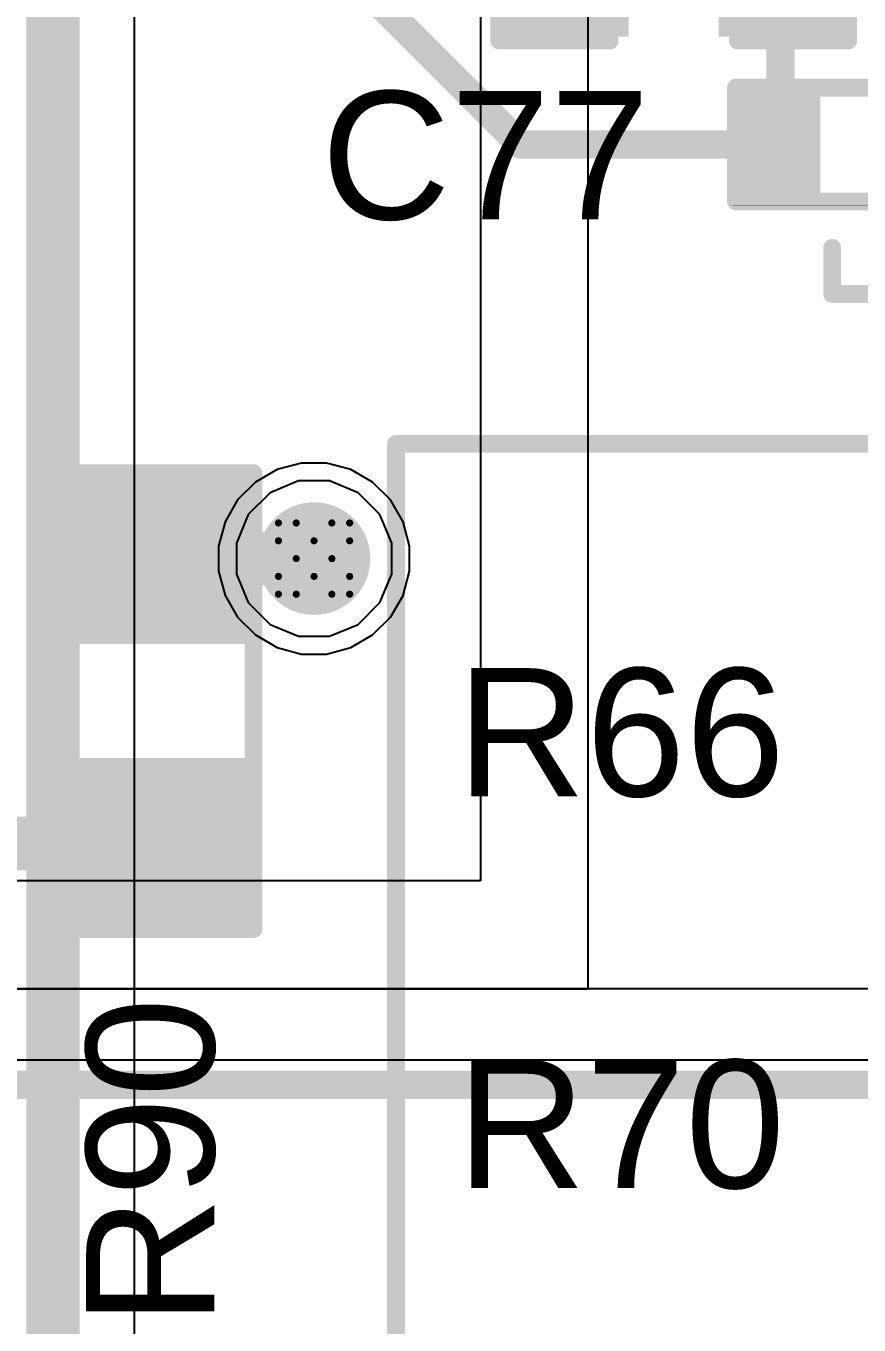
# Model space of a CAD drawing. Header units: inches. Extents: x 0 to 5379, y 0 to 5429.
# Drawn here: x 112.07 to 118.01, y 75.15 to 84.41 of the extents above; entities that cross this region are included whole.
import ezdxf

# ---------------------------------------------------------------- set-up
doc = ezdxf.new("R2010")
doc.units = ezdxf.units.IN
for name, color, linetype in [('Bottom Layer', 5, 'Continuous'), ('Bottom Solder', 6, 'Continuous'), ('Drill Drawing', 1, 'Continuous'), ('GND01', 16, 'Continuous'), ('GND02', 76, 'Continuous'), ('PWR', 156, 'Continuous'), ('SIG 01', 90, 'Continuous'), ('Top Layer', 1, 'Continuous'), ('Top Overlay', 2, 'Continuous'), ('Top Paste', 8, 'Continuous'), ('Top Solder', 216, 'Continuous'), ('Via Holes', 16, 'Continuous')]:
    doc.layers.add(name, color=color, linetype=linetype)
doc.styles.add('Arial', font='', dxfattribs={"height": 0.2})
doc.styles.get('Arial').set_extended_font_data('Arial')

# ---------------------------------------------------------------- blocks, each defined once
blk = doc.blocks.new('R___0805_649')
at = {"layer": 'Top Layer'}
for points in [[(-1.524, 0.635), (-0.508, 0.635), (-0.508, -0.635), (-1.524, -0.635)], [(0.508, 0.635), (1.524, 0.635), (1.524, -0.635), (0.508, -0.635)]]:
    blk.add_hatch(color=1, dxfattribs=at).paths.add_polyline_path(points)
at = {"layer": 'Top Paste'}
for points in [[(-1.524, 0.635), (-0.508, 0.635), (-0.508, -0.635), (-1.524, -0.635)], [(0.508, 0.635), (1.524, 0.635), (1.524, -0.635), (0.508, -0.635)]]:
    blk.add_hatch(color=8, dxfattribs=at).paths.add_polyline_path(points)
at = {"layer": 'Top Solder'}
for points in [[(-1.6256, 0.7366), (-0.4064, 0.7366), (-0.4064, -0.7366), (-1.6256, -0.7366)], [(0.4064, 0.7366), (1.6256, 0.7366), (1.6256, -0.7366), (0.4064, -0.7366)]]:
    blk.add_hatch(color=216, dxfattribs=at).paths.add_polyline_path(points)
at = {"layer": 'Top Overlay'}
for points in [[(1.6256, 0.7366, 0.127, 0.127, 0), (-1.6256, 0.7366, 0.127, 0.127, 0)], [(-1.6256, -0.7366, 0.127, 0.127, 0), (-1.6256, 0.7366, 0.127, 0.127, 0)], [(1.6256, -0.7366, 0.127, 0.127, 0), (1.6256, 0.7366, 0.127, 0.127, 0)], [(1.6256, -0.7366, 0.127, 0.127, 0), (-1.6256, -0.7366, 0.127, 0.127, 0)]]:
    blk.add_lwpolyline(points, format="xyseb", dxfattribs=at)
for points in [[(-1.65735, 0.7366, 0.0635, 0.0635, 1), (-1.59385, 0.7366, 0.0635, 0.0635, 1)], [(-1.65735, 0.7366, 0.0635, 0.0635, 1), (-1.59385, 0.7366, 0.0635, 0.0635, 1)], [(1.59385, 0.7366, 0.0635, 0.0635, 1), (1.65735, 0.7366, 0.0635, 0.0635, 1)], [(1.59385, 0.7366, 0.0635, 0.0635, 1), (1.65735, 0.7366, 0.0635, 0.0635, 1)], [(-1.65735, -0.7366, 0.0635, 0.0635, 1), (-1.59385, -0.7366, 0.0635, 0.0635, 1)], [(-1.65735, -0.7366, 0.0635, 0.0635, 1), (-1.59385, -0.7366, 0.0635, 0.0635, 1)], [(1.59385, -0.7366, 0.0635, 0.0635, 1), (1.65735, -0.7366, 0.0635, 0.0635, 1)], [(1.59385, -0.7366, 0.0635, 0.0635, 1), (1.65735, -0.7366, 0.0635, 0.0635, 1)]]:
    blk.add_lwpolyline(points, format="xyseb", close=True, dxfattribs=at)
blk = doc.blocks.new('R___0402_666')
at = {"layer": 'Top Layer'}
for points in [[(-0.6985, -0.3175), (-0.6985, 0.3175), (-0.2413, 0.3175), (-0.2413, -0.3175)], [(0.2413, -0.3175), (0.2413, 0.3175), (0.6985, 0.3175), (0.6985, -0.3175)]]:
    blk.add_hatch(color=1, dxfattribs=at).paths.add_polyline_path(points)
at = {"layer": 'Top Paste'}
for points in [[(-0.6985, -0.3175), (-0.6985, 0.3175), (-0.2413, 0.3175), (-0.2413, -0.3175)], [(0.2413, -0.3175), (0.2413, 0.3175), (0.6985, 0.3175), (0.6985, -0.3175)]]:
    blk.add_hatch(color=8, dxfattribs=at).paths.add_polyline_path(points)
at = {"layer": 'Top Solder'}
for points in [[(-0.7535, -0.3725), (-0.7535, 0.3725), (-0.1863, 0.3725), (-0.1863, -0.3725)], [(0.1863, -0.3725), (0.1863, 0.3725), (0.7535, 0.3725), (0.7535, -0.3725)]]:
    blk.add_hatch(color=216, dxfattribs=at).paths.add_polyline_path(points)
at = {"layer": 'Top Overlay'}
for points in [[(-0.7874, -0.4064, 0.127, 0.127, 0), (-0.7874, 0.4064, 0.127, 0.127, 0)], [(-0.7874, 0.4064, 0.127, 0.127, 0), (0.7874, 0.4064, 0.127, 0.127, 0)], [(0.7874, -0.4064, 0.127, 0.127, 0), (0.7874, 0.4064, 0.127, 0.127, 0)], [(-0.7874, -0.4064, 0.127, 0.127, 0), (0.7874, -0.4064, 0.127, 0.127, 0)], [(-0.8128, -0.4318, 0.00323, 0.00323, 0), (0.8128, -0.4318, 0.00323, 0.00323, 0)]]:
    blk.add_lwpolyline(points, format="xyseb", dxfattribs=at)
for points in [[(-0.8191, 0.4064, 0.0635, 0.0635, 1), (-0.7556, 0.4064, 0.0635, 0.0635, 1)], [(-0.8191, 0.4064, 0.0635, 0.0635, 1), (-0.7556, 0.4064, 0.0635, 0.0635, 1)], [(0.7556, 0.4064, 0.0635, 0.0635, 1), (0.8191, 0.4064, 0.0635, 0.0635, 1)], [(0.7556, 0.4064, 0.0635, 0.0635, 1), (0.8191, 0.4064, 0.0635, 0.0635, 1)], [(-0.8191, -0.4064, 0.0635, 0.0635, 1), (-0.7556, -0.4064, 0.0635, 0.0635, 1)], [(-0.8191, -0.4064, 0.0635, 0.0635, 1), (-0.7556, -0.4064, 0.0635, 0.0635, 1)], [(0.7556, -0.4064, 0.0635, 0.0635, 1), (0.8191, -0.4064, 0.0635, 0.0635, 1)], [(0.7556, -0.4064, 0.0635, 0.0635, 1), (0.8191, -0.4064, 0.0635, 0.0635, 1)], [(-0.8136, -0.4318, 0.00161, 0.00161, 1), (-0.812, -0.4318, 0.00161, 0.00161, 1)], [(0.812, -0.4318, 0.00161, 0.00161, 1), (0.8136, -0.4318, 0.00161, 0.00161, 1)]]:
    blk.add_lwpolyline(points, format="xyseb", close=True, dxfattribs=at)
blk = doc.blocks.new('C___0603_1044')
at = {"layer": 'Top Layer'}
for points in [[(-0.381, 0.4445), (-0.381, -0.4445), (-1.143, -0.4445), (-1.143, 0.4445)], [(1.143, 0.4445), (1.143, -0.4445), (0.381, -0.4445), (0.381, 0.4445)]]:
    blk.add_hatch(color=1, dxfattribs=at).paths.add_polyline_path(points)
at = {"layer": 'Top Paste'}
for points in [[(-0.381, 0.4445), (-0.381, -0.4445), (-1.143, -0.4445), (-1.143, 0.4445)], [(1.143, 0.4445), (1.143, -0.4445), (0.381, -0.4445), (0.381, 0.4445)]]:
    blk.add_hatch(color=8, dxfattribs=at).paths.add_polyline_path(points)
at = {"layer": 'Top Solder'}
for points in [[(-0.321, 0.5045), (-0.321, -0.5045), (-1.203, -0.5045), (-1.203, 0.5045)], [(1.203, 0.5045), (1.203, -0.5045), (0.321, -0.5045), (0.321, 0.5045)]]:
    blk.add_hatch(color=216, dxfattribs=at).paths.add_polyline_path(points)
at = {"layer": 'Top Overlay'}
for points in [[(-1.2446, -0.5334, 0.127, 0.127, 0), (-1.2446, 0.5334, 0.127, 0.127, 0)], [(-1.2446, 0.5334, 0.127, 0.127, 0), (-0.4572, 0.5334, 0.127, 0.127, 0)], [(0.4572, 0.5334, 0.127, 0.127, 0), (1.2446, 0.5334, 0.127, 0.127, 0)], [(1.2446, -0.5334, 0.127, 0.127, 0), (1.2446, 0.5334, 0.127, 0.127, 0)], [(-1.2446, -0.5334, 0.127, 0.127, 0), (-0.4572, -0.5334, 0.127, 0.127, 0)], [(0.4572, -0.5334, 0.127, 0.127, 0), (1.2446, -0.5334, 0.127, 0.127, 0)]]:
    blk.add_lwpolyline(points, format="xyseb", dxfattribs=at)
for points in [[(-1.2764, 0.5334, 0.0635, 0.0635, 1), (-1.2128, 0.5334, 0.0635, 0.0635, 1)], [(-1.2764, 0.5334, 0.0635, 0.0635, 1), (-1.2128, 0.5334, 0.0635, 0.0635, 1)], [(-0.4889, 0.5334, 0.0635, 0.0635, 1), (-0.4254, 0.5334, 0.0635, 0.0635, 1)], [(0.4254, 0.5334, 0.0635, 0.0635, 1), (0.4889, 0.5334, 0.0635, 0.0635, 1)], [(1.2128, 0.5334, 0.0635, 0.0635, 1), (1.2764, 0.5334, 0.0635, 0.0635, 1)], [(1.2128, 0.5334, 0.0635, 0.0635, 1), (1.2764, 0.5334, 0.0635, 0.0635, 1)], [(-1.2764, -0.5334, 0.0635, 0.0635, 1), (-1.2128, -0.5334, 0.0635, 0.0635, 1)], [(-1.2764, -0.5334, 0.0635, 0.0635, 1), (-1.2128, -0.5334, 0.0635, 0.0635, 1)], [(-0.4889, -0.5334, 0.0635, 0.0635, 1), (-0.4254, -0.5334, 0.0635, 0.0635, 1)], [(0.4254, -0.5334, 0.0635, 0.0635, 1), (0.4889, -0.5334, 0.0635, 0.0635, 1)], [(1.2128, -0.5334, 0.0635, 0.0635, 1), (1.2764, -0.5334, 0.0635, 0.0635, 1)], [(1.2128, -0.5334, 0.0635, 0.0635, 1), (1.2764, -0.5334, 0.0635, 0.0635, 1)]]:
    blk.add_lwpolyline(points, format="xyseb", close=True, dxfattribs=at)

msp = doc.modelspace()

# ---------------------------------------------------------------- hatches: boundary and pattern name
at = {"layer": 'Bottom Layer'}
h = msp.add_hatch(color=5, dxfattribs=at)
edge = h.paths.add_edge_path()
edge.add_arc((114.1222, 80.6135), 0.3, 0, 360)
at = {"layer": 'Bottom Solder'}
h = msp.add_hatch(color=6, dxfattribs=at)
edge = h.paths.add_edge_path()
edge.add_arc((114.1222, 80.6135), 0.4016, 0, 360)
at = {"layer": 'GND01'}
h = msp.add_hatch(color=16, dxfattribs=at)
edge = h.paths.add_edge_path()
edge.add_arc((114.1222, 80.6135), 0.3, 0, 360)
at = {"layer": 'GND02'}
h = msp.add_hatch(color=76, dxfattribs=at)
edge = h.paths.add_edge_path()
edge.add_arc((114.1222, 80.6135), 0.3, 0, 360)
at = {"layer": 'PWR'}
h = msp.add_hatch(color=156, dxfattribs=at)
edge = h.paths.add_edge_path()
edge.add_arc((114.1222, 80.6135), 0.3, 0, 360)
at = {"layer": 'SIG 01'}
h = msp.add_hatch(color=90, dxfattribs=at)
edge = h.paths.add_edge_path()
edge.add_arc((114.1222, 80.6135), 0.3, 0, 360)
at = {"layer": 'Top Layer'}
h = msp.add_hatch(color=1, dxfattribs=at)
edge = h.paths.add_edge_path()
edge.add_arc((114.1222, 80.6135), 0.3, 0, 360)
at = {"layer": 'Top Solder'}
h = msp.add_hatch(color=216, dxfattribs=at)
edge = h.paths.add_edge_path()
edge.add_arc((114.1222, 80.6135), 0.4016, 0, 360)
at = {"layer": 'Via Holes'}
h = msp.add_hatch(color=7, dxfattribs=at)
edge = h.paths.add_edge_path()
edge.add_arc((114.1222, 80.6135), 0.15, 0, 360)

# ---------------------------------------------------------------- linework, layer by layer
at = {"layer": 'Bottom Layer'}
for p, q in [((115.3094, 92.7354), (115.3094, 78.3148)), ((116.078, 77.5462), (116.078, 92.7354)), ((114.012, 81.1675), (113.8084, 81.0832)), ((114.2324, 81.1675), (114.012, 81.1675)), ((114.436, 81.0832), (114.2324, 81.1675)), ((113.8084, 81.0832), (113.6525, 80.9273)), ((114.5919, 80.9273), (114.436, 81.0832)), ((113.6525, 80.9273), (113.5682, 80.7237)), ((114.6762, 80.7237), (114.5919, 80.9273)), ((113.5682, 80.7237), (113.5682, 80.5033)), ((114.6762, 80.5033), (114.6762, 80.7237)), ((113.5682, 80.5033), (113.6525, 80.2997)), ((114.5919, 80.2997), (114.6762, 80.5033)), ((113.6525, 80.2997), (113.8084, 80.1438)), ((114.436, 80.1438), (114.5919, 80.2997)), ((113.8084, 80.1438), (114.012, 80.0595)), ((114.2324, 80.0595), (114.436, 80.1438)), ((114.012, 80.0595), (114.2324, 80.0595)), ((115.3094, 78.3148), (109.9708, 78.3148)), ((106.1974, 77.5462), (116.078, 77.5462))]:
    msp.add_line(p, q, dxfattribs=at)
at = {"layer": 'Drill Drawing'}
for points in [[(113.8682, 80.7405, 0.0508, 0.0508, 0), (113.8682, 80.8675, 0.0508, 0.0508, 0)], [(113.8682, 80.8675, 0.0508, 0.0508, 0), (113.9952, 80.8675, 0.0508, 0.0508, 0)], [(113.9952, 80.8675, 0.0508, 0.0508, 0), (114.1222, 80.7405, 0.0508, 0.0508, 0)], [(114.1222, 80.7405, 0.0508, 0.0508, 0), (114.2492, 80.8675, 0.0508, 0.0508, 0)], [(114.2492, 80.8675, 0.0508, 0.0508, 0), (114.3762, 80.8675, 0.0508, 0.0508, 0)], [(114.3762, 80.7405, 0.0508, 0.0508, 0), (114.3762, 80.8675, 0.0508, 0.0508, 0)], [(113.8682, 80.7405, 0.0508, 0.0508, 0), (113.9952, 80.6135, 0.0508, 0.0508, 0)], [(114.2492, 80.6135, 0.0508, 0.0508, 0), (114.3762, 80.7405, 0.0508, 0.0508, 0)], [(113.8682, 80.4865, 0.0508, 0.0508, 0), (113.9952, 80.6135, 0.0508, 0.0508, 0)], [(114.2492, 80.6135, 0.0508, 0.0508, 0), (114.3762, 80.4865, 0.0508, 0.0508, 0)], [(113.8682, 80.3595, 0.0508, 0.0508, 0), (113.8682, 80.4865, 0.0508, 0.0508, 0)], [(113.9952, 80.3595, 0.0508, 0.0508, 0), (114.1222, 80.4865, 0.0508, 0.0508, 0)], [(114.1222, 80.4865, 0.0508, 0.0508, 0), (114.2492, 80.3595, 0.0508, 0.0508, 0)], [(114.3762, 80.3595, 0.0508, 0.0508, 0), (114.3762, 80.4865, 0.0508, 0.0508, 0)], [(113.8682, 80.3595, 0.0508, 0.0508, 0), (113.9952, 80.3595, 0.0508, 0.0508, 0)], [(114.2492, 80.3595, 0.0508, 0.0508, 0), (114.3762, 80.3595, 0.0508, 0.0508, 0)]]:
    msp.add_lwpolyline(points, format="xyseb", dxfattribs=at)
for points in [[(113.8555, 80.8675, 0.0254, 0.0254, 1), (113.8809, 80.8675, 0.0254, 0.0254, 1)], [(113.8555, 80.8675, 0.0254, 0.0254, 1), (113.8809, 80.8675, 0.0254, 0.0254, 1)], [(113.9825, 80.8675, 0.0254, 0.0254, 1), (114.0079, 80.8675, 0.0254, 0.0254, 1)], [(113.9825, 80.8675, 0.0254, 0.0254, 1), (114.0079, 80.8675, 0.0254, 0.0254, 1)], [(114.2365, 80.8675, 0.0254, 0.0254, 1), (114.2619, 80.8675, 0.0254, 0.0254, 1)], [(114.2365, 80.8675, 0.0254, 0.0254, 1), (114.2619, 80.8675, 0.0254, 0.0254, 1)], [(114.3635, 80.8675, 0.0254, 0.0254, 1), (114.3889, 80.8675, 0.0254, 0.0254, 1)], [(114.3635, 80.8675, 0.0254, 0.0254, 1), (114.3889, 80.8675, 0.0254, 0.0254, 1)], [(113.8555, 80.7405, 0.0254, 0.0254, 1), (113.8809, 80.7405, 0.0254, 0.0254, 1)], [(113.8555, 80.7405, 0.0254, 0.0254, 1), (113.8809, 80.7405, 0.0254, 0.0254, 1)], [(114.1095, 80.7405, 0.0254, 0.0254, 1), (114.1349, 80.7405, 0.0254, 0.0254, 1)], [(114.1095, 80.7405, 0.0254, 0.0254, 1), (114.1349, 80.7405, 0.0254, 0.0254, 1)], [(114.3635, 80.7405, 0.0254, 0.0254, 1), (114.3889, 80.7405, 0.0254, 0.0254, 1)], [(114.3635, 80.7405, 0.0254, 0.0254, 1), (114.3889, 80.7405, 0.0254, 0.0254, 1)], [(113.9825, 80.6135, 0.0254, 0.0254, 1), (114.0079, 80.6135, 0.0254, 0.0254, 1)], [(113.9825, 80.6135, 0.0254, 0.0254, 1), (114.0079, 80.6135, 0.0254, 0.0254, 1)], [(114.2365, 80.6135, 0.0254, 0.0254, 1), (114.2619, 80.6135, 0.0254, 0.0254, 1)], [(114.2365, 80.6135, 0.0254, 0.0254, 1), (114.2619, 80.6135, 0.0254, 0.0254, 1)], [(113.8555, 80.4865, 0.0254, 0.0254, 1), (113.8809, 80.4865, 0.0254, 0.0254, 1)], [(113.8555, 80.4865, 0.0254, 0.0254, 1), (113.8809, 80.4865, 0.0254, 0.0254, 1)], [(114.1095, 80.4865, 0.0254, 0.0254, 1), (114.1349, 80.4865, 0.0254, 0.0254, 1)], [(114.1095, 80.4865, 0.0254, 0.0254, 1), (114.1349, 80.4865, 0.0254, 0.0254, 1)], [(114.3635, 80.4865, 0.0254, 0.0254, 1), (114.3889, 80.4865, 0.0254, 0.0254, 1)], [(114.3635, 80.4865, 0.0254, 0.0254, 1), (114.3889, 80.4865, 0.0254, 0.0254, 1)], [(113.8555, 80.3595, 0.0254, 0.0254, 1), (113.8809, 80.3595, 0.0254, 0.0254, 1)], [(113.8555, 80.3595, 0.0254, 0.0254, 1), (113.8809, 80.3595, 0.0254, 0.0254, 1)], [(113.9825, 80.3595, 0.0254, 0.0254, 1), (114.0079, 80.3595, 0.0254, 0.0254, 1)], [(113.9825, 80.3595, 0.0254, 0.0254, 1), (114.0079, 80.3595, 0.0254, 0.0254, 1)], [(114.2365, 80.3595, 0.0254, 0.0254, 1), (114.2619, 80.3595, 0.0254, 0.0254, 1)], [(114.2365, 80.3595, 0.0254, 0.0254, 1), (114.2619, 80.3595, 0.0254, 0.0254, 1)], [(114.3635, 80.3595, 0.0254, 0.0254, 1), (114.3889, 80.3595, 0.0254, 0.0254, 1)], [(114.3635, 80.3595, 0.0254, 0.0254, 1), (114.3889, 80.3595, 0.0254, 0.0254, 1)]]:
    msp.add_lwpolyline(points, format="xyseb", close=True, dxfattribs=at)
at = {"layer": 'GND01'}
for p, q in [((114.012, 81.1675), (113.8084, 81.0832)), ((114.2324, 81.1675), (114.012, 81.1675)), ((114.436, 81.0832), (114.2324, 81.1675)), ((113.8084, 81.0832), (113.6525, 80.9273)), ((114.5919, 80.9273), (114.436, 81.0832)), ((113.6525, 80.9273), (113.5682, 80.7237)), ((114.6762, 80.7237), (114.5919, 80.9273)), ((113.5682, 80.7237), (113.5682, 80.5033)), ((114.6762, 80.5033), (114.6762, 80.7237)), ((113.5682, 80.5033), (113.6525, 80.2997)), ((114.5919, 80.2997), (114.6762, 80.5033)), ((113.6525, 80.2997), (113.8084, 80.1438)), ((114.436, 80.1438), (114.5919, 80.2997)), ((113.8084, 80.1438), (114.012, 80.0595)), ((114.2324, 80.0595), (114.436, 80.1438)), ((114.012, 80.0595), (114.2324, 80.0595))]:
    msp.add_line(p, q, dxfattribs=at)
at = {"layer": 'GND02'}
for p, q in [((114.012, 81.1675), (113.8084, 81.0832)), ((114.2324, 81.1675), (114.012, 81.1675)), ((114.436, 81.0832), (114.2324, 81.1675)), ((113.8084, 81.0832), (113.6525, 80.9273)), ((114.5919, 80.9273), (114.436, 81.0832)), ((113.6525, 80.9273), (113.5682, 80.7237)), ((114.6762, 80.7237), (114.5919, 80.9273)), ((113.5682, 80.7237), (113.5682, 80.5033)), ((114.6762, 80.5033), (114.6762, 80.7237)), ((113.5682, 80.5033), (113.6525, 80.2997)), ((114.5919, 80.2997), (114.6762, 80.5033)), ((113.6525, 80.2997), (113.8084, 80.1438)), ((114.436, 80.1438), (114.5919, 80.2997)), ((113.8084, 80.1438), (114.012, 80.0595)), ((114.2324, 80.0595), (114.436, 80.1438)), ((114.012, 80.0595), (114.2324, 80.0595))]:
    msp.add_line(p, q, dxfattribs=at)
at = {"layer": 'PWR'}
for p, q in [((119.4541, 77.5462), (111.8362, 77.5462)), ((111.2774, 77.0382), (120.1166, 77.0382))]:
    msp.add_line(p, q, dxfattribs=at)
at = {"layer": 'SIG 01'}
for p, q in [((112.8419, 68.7408), (112.8419, 87.1024)), ((113.8593, 81.2481), (113.7041, 81.1584)), ((114.0325, 81.2945), (113.8593, 81.2481)), ((114.2119, 81.2945), (114.0325, 81.2945)), ((114.3851, 81.2481), (114.2119, 81.2945)), ((114.5403, 81.1584), (114.3851, 81.2481)), ((113.7041, 81.1584), (113.5773, 81.0316)), ((114.6671, 81.0316), (114.5403, 81.1584)), ((113.5773, 81.0316), (113.4876, 80.8764)), ((114.7568, 80.8764), (114.6671, 81.0316)), ((113.4876, 80.8764), (113.4412, 80.7032)), ((114.8032, 80.7032), (114.7568, 80.8764)), ((113.4412, 80.7032), (113.4412, 80.5238)), ((114.8032, 80.5238), (114.8032, 80.7032)), ((113.4412, 80.5238), (113.4876, 80.3506)), ((114.7568, 80.3506), (114.8032, 80.5238)), ((113.4876, 80.3506), (113.5773, 80.1954)), ((114.6671, 80.1954), (114.7568, 80.3506)), ((113.5773, 80.1954), (113.7041, 80.0686)), ((114.5403, 80.0686), (114.6671, 80.1954)), ((113.7041, 80.0686), (113.8593, 79.9789)), ((114.3851, 79.9789), (114.5403, 80.0686)), ((113.8593, 79.9789), (114.0325, 79.9325)), ((114.2119, 79.9325), (114.3851, 79.9789)), ((114.0325, 79.9325), (114.2119, 79.9325))]:
    msp.add_line(p, q, dxfattribs=at)
msp.add_lwpolyline([(112.2592, 68.7408, 0.381, 0.381, 0), (112.2592, 87.1024, 0.381, 0.381, 0)], format="xyseb", dxfattribs=at)
at = {"layer": 'Top Layer'}
for points in [[(117.4496, 83.566, 0.2032, 0.2032, 0), (117.4496, 84.8412, 0.2032, 0.2032, 0)], [(114.5542, 84.6072, 0.2032, 0.2032, 0), (115.5954, 83.566, 0.2032, 0.2032, 0)], [(115.5954, 83.566, 0.2032, 0.2032, 0), (117.4496, 83.566, 0.2032, 0.2032, 0)], [(112.9538, 80.6135, 0.381, 0.381, 0), (114.1222, 80.6135, 0.381, 0.381, 0)], [(111.2657, 78.5815, 0.381, 0.381, 0), (112.9538, 78.5815, 0.381, 0.381, 0)], [(108.5041, 76.8604, 0.2032, 0.2032, 0), (156.3624, 76.8604, 0.2032, 0.2032, 0)]]:
    msp.add_lwpolyline(points, format="xyseb", dxfattribs=at)
for points in [[(115.5446, 83.566, 0.1016, 0.1016, 1), (115.6462, 83.566, 0.1016, 0.1016, 1)], [(115.5446, 83.566, 0.1016, 0.1016, 1), (115.6462, 83.566, 0.1016, 0.1016, 1)], [(117.3988, 83.566, 0.1016, 0.1016, 1), (117.5004, 83.566, 0.1016, 0.1016, 1)], [(117.3988, 83.566, 0.1016, 0.1016, 1), (117.5004, 83.566, 0.1016, 0.1016, 1)], [(112.8585, 80.6135, 0.1905, 0.1905, 1), (113.049, 80.6135, 0.1905, 0.1905, 1)], [(114.0269, 80.6135, 0.1905, 0.1905, 1), (114.2174, 80.6135, 0.1905, 0.1905, 1)], [(112.8585, 78.5815, 0.1905, 0.1905, 1), (113.049, 78.5815, 0.1905, 0.1905, 1)]]:
    msp.add_lwpolyline(points, format="xyseb", close=True, dxfattribs=at)
at = {"layer": 'Top Overlay'}
for points in [[(117.8179, 82.5007, 0.127, 0.127, 0), (117.8179, 82.8294, 0.127, 0.127, 0)], [(117.8179, 82.5007, 0.127, 0.127, 0), (121.5387, 82.5007, 0.127, 0.127, 0)], [(114.7064, 81.4324, 0.127, 0.127, 0), (122.0978, 81.4324, 0.127, 0.127, 0)], [(114.7064, 72.9996, 0.127, 0.127, 0), (114.7064, 81.4324, 0.127, 0.127, 0)]]:
    msp.add_lwpolyline(points, format="xyseb", dxfattribs=at)
for points in [[(117.7862, 82.8294, 0.0635, 0.0635, 1), (117.8497, 82.8294, 0.0635, 0.0635, 1)], [(117.7862, 82.5007, 0.0635, 0.0635, 1), (117.8497, 82.5007, 0.0635, 0.0635, 1)], [(117.7862, 82.5007, 0.0635, 0.0635, 1), (117.8497, 82.5007, 0.0635, 0.0635, 1)], [(114.6746, 81.4324, 0.0635, 0.0635, 1), (114.7382, 81.4324, 0.0635, 0.0635, 1)], [(114.6746, 81.4324, 0.0635, 0.0635, 1), (114.7382, 81.4324, 0.0635, 0.0635, 1)]]:
    msp.add_lwpolyline(points, format="xyseb", close=True, dxfattribs=at)

# ---------------------------------------------------------------- block references
for name, p in [('C___0603_1044', (116.6876, 84.8412)), ('R___0402_666', (117.9195, 83.566))]:
    msp.add_blockref(name, p)
at = {"rotation": 270}
msp.add_blockref('R___0805_649', (112.9538, 79.5975), dxfattribs=at)

# ---------------------------------------------------------------- texts
at = {"layer": 'Top Overlay', "style": 'Arial'}
for s, p in [('C77', (114.1734, 83.0327)), ('R66', (115.1386, 78.9179)), ('R70', (115.1386, 76.1239))]:
    msp.add_text(s, height=0.9144, dxfattribs=at).set_placement(p)
msp.add_text('R90', height=0.9144, rotation=90, dxfattribs=at).set_placement((113.4109, 75.1398))

doc.saveas('drawing.dxf')
